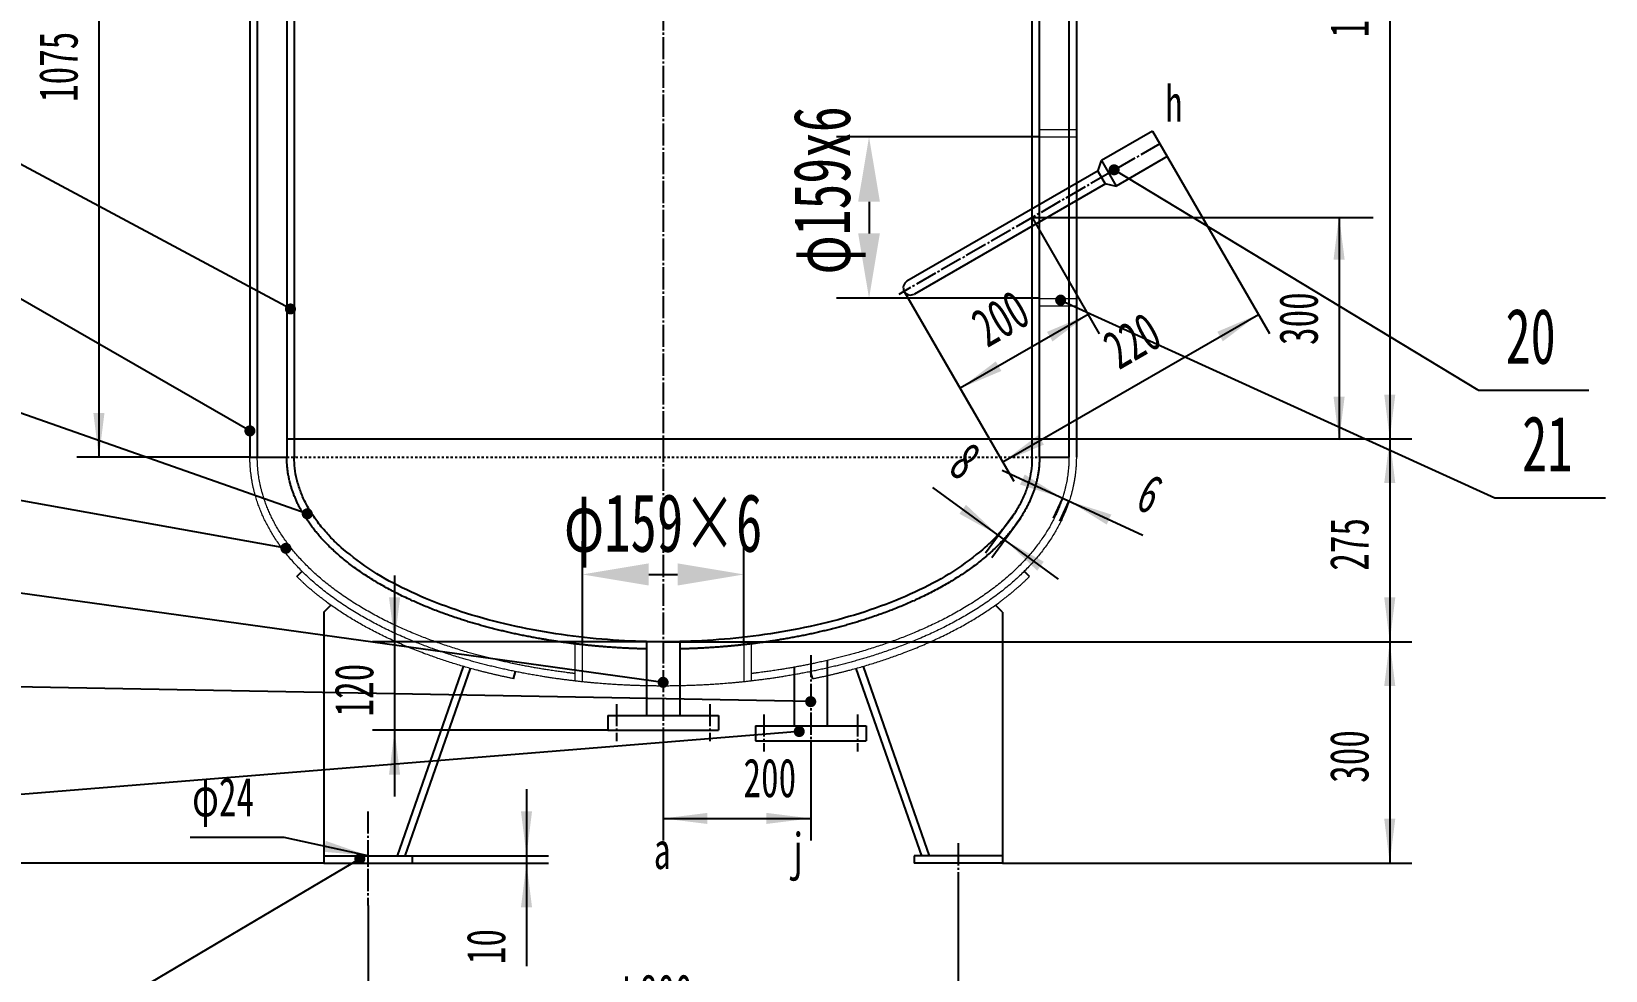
# Model space of a CAD drawing. Header units: millimetres. Extents: x -3150 to 3150, y -4455 to 4455.
# Drawn here: x -2068 to 65, y 817 to 2090 of the extents above; entities that cross this region are included whole.
import ezdxf

# ---------------------------------------------------------------- set-up
doc = ezdxf.new("R2010")
doc.units = ezdxf.units.MM
doc.linetypes.add('EB_DASH', pattern=[6, 3, -3])
doc.linetypes.add('EB_DASHDOT', pattern=[39, 30, -3, 3, -3])
doc.layers.get('Defpoints').update_dxf_attribs({"color": 3, "lineweight": 0})
for name, color, linetype, lineweight in [('CAXAEB0', 7, 'Continuous', 70), ('CAXA中心线层', 1, 'EB_DASHDOT', 25), ('CAXA尺寸线层', 3, 'Continuous', 25), ('CAXA细实线层', 7, 'Continuous', 25)]:
    doc.layers.add(name, color=color, linetype=linetype, lineweight=lineweight)
doc.styles.add('标准', font='SimSun.ttf', dxfattribs={"width": 0.667})
doc.dimstyles.new('标准', dxfattribs={"dimscale": 225, "dimtxt": 3.5, "dimasz": 4, "dimexe": 2, "dimexo": 0, "dimtad": 1, "dimdsep": 46, "dimtxsty": '标准', "dimcen": 0, "dimdle": 6, "dimazin": 2, "dimtfac": 1, "dimtdec": 3, "dimtmove": 0, "dimatfit": 3, "dimfxl": 0, "dimtolj": 1, "dimtzin": 0, "dimarcsym": 0})

# ---------------------------------------------------------------- blocks, each defined once
blk = doc.blocks.new('*CAXBLOCK67')
at = {"layer": 'CAXA尺寸线层', "linetype": 'Continuous', "lineweight": 25}
for points in [[(-2455.8, 3166.8), (-2448.3, 3106.8), (-2463.3, 3106.8)], [(-2455.8, 962.4), (-2448.3, 1022.4), (-2463.3, 1022.4)]]:
    blk.add_hatch(color=0, dxfattribs=at).paths.add_polyline_path(points, flags=0)
at = {"layer": 'CAXA尺寸线层', "color": 0, "linetype": 'Continuous', "lineweight": 25}
for p, q in [((-1592.2, 3166.8), (-2485.8, 3166.8)), ((-2455.8, 3166.8), (-2455.8, 962.4)), ((-1672.2, 962.4), (-2485.8, 962.4))]:
    blk.add_line(p, q, dxfattribs=at)
at = {"layer": 'CAXA尺寸线层', "color": 0, "linetype": 'Continuous', "lineweight": 25, "insert": (-2537.1, 2008.8), "char_height": 52.5, "attachment_point": 1, "rotation": 90, "style": '标准'}
blk.add_mtext('\\fSimSun|b0|i0|p34;2205', dxfattribs=at)
blk = doc.blocks.new('*CAXBLOCK78')
at = {"layer": 'CAXA尺寸线层', "linetype": 'Continuous', "lineweight": 25}
for points in [[(-227.5, 1262.4), (-220, 1202.4), (-235, 1202.4)], [(-227.5, 962.4), (-220, 1022.4), (-235, 1022.4)]]:
    blk.add_hatch(color=0, dxfattribs=at).paths.add_polyline_path(points, flags=0)
at = {"layer": 'CAXA尺寸线层', "color": 0, "linetype": 'Continuous', "lineweight": 25}
for p, q in [((-1212.2, 1262.4), (-197.5, 1262.4)), ((-227.5, 1262.4), (-227.5, 962.4)), ((-752.2, 962.4), (-197.5, 962.4))]:
    blk.add_line(p, q, dxfattribs=at)
at = {"layer": 'CAXA尺寸线层', "color": 0, "linetype": 'Continuous', "lineweight": 25, "insert": (-308.8, 1071.1), "char_height": 52.5, "attachment_point": 1, "rotation": 90, "style": '标准'}
blk.add_mtext('\\fSimSun|b0|i0|p34;300', dxfattribs=at)
blk = doc.blocks.new('*CAXBLOCK89')
at = {"layer": 'CAXA尺寸线层', "linetype": 'Continuous', "lineweight": 25}
for points in [[(-227.5, 2737.4), (-220, 2677.4), (-235, 2677.4)], [(-227.5, 1537.4), (-220, 1597.4), (-235, 1597.4)]]:
    blk.add_hatch(color=0, dxfattribs=at).paths.add_polyline_path(points, flags=0)
at = {"layer": 'CAXA尺寸线层', "color": 0, "linetype": 'Continuous', "lineweight": 25}
for p, q in [((-702.2, 2737.4), (-197.5, 2737.4)), ((-227.5, 2737.4), (-227.5, 1537.4)), ((-652.2, 1537.4), (-197.5, 1537.4))]:
    blk.add_line(p, q, dxfattribs=at)
at = {"layer": 'CAXA尺寸线层', "color": 0, "linetype": 'Continuous', "lineweight": 25, "insert": (-308.8, 2081.5), "char_height": 52.5, "attachment_point": 1, "rotation": 90, "style": '标准'}
blk.add_mtext('\\fSimSun|b0|i0|p34;1200', dxfattribs=at)
blk = doc.blocks.new('*CAXBLOCK1011')
at = {"layer": 'CAXA尺寸线层', "linetype": 'Continuous', "lineweight": 25}
for points in [[(-1612.2, 730.3), (-1552.2, 737.8), (-1552.2, 722.8)], [(-812.2, 730.3), (-872.2, 737.8), (-872.2, 722.8)]]:
    blk.add_hatch(color=0, dxfattribs=at).paths.add_polyline_path(points, flags=0)
at = {"layer": 'CAXA尺寸线层', "color": 0, "linetype": 'Continuous', "lineweight": 25}
for p, q in [((-812.2, 946.9), (-812.2, 700.3)), ((-1612.2, 904.7), (-1612.2, 700.3)), ((-1612.2, 730.3), (-812.2, 730.3))]:
    blk.add_line(p, q, dxfattribs=at)
at = {"layer": 'CAXA尺寸线层', "color": 0, "linetype": 'Continuous', "lineweight": 25, "insert": (-1280.1, 811.6), "char_height": 52.5, "attachment_point": 1, "style": '标准'}
blk.add_mtext('\\fSimSun|b0|i0|p34;φ800', dxfattribs=at)
blk = doc.blocks.new('*CAXBLOCK1112')
at = {"layer": 'CAXA尺寸线层', "linetype": 'Continuous', "lineweight": 25}
for points in [[(-1397.4, 972.4), (-1389.9, 1032.4), (-1404.9, 1032.4)], [(-1397.4, 962.4), (-1389.9, 902.4), (-1404.9, 902.4)]]:
    blk.add_hatch(color=0, dxfattribs=at).paths.add_polyline_path(points, flags=0)
at = {"layer": 'CAXA尺寸线层', "color": 0, "linetype": 'Continuous', "lineweight": 25}
for p, q in [((-1397.4, 1062.4), (-1397.4, 822.8)), ((-1552.2, 972.4), (-1367.4, 972.4)), ((-1552.2, 962.4), (-1367.4, 962.4))]:
    blk.add_line(p, q, dxfattribs=at)
at = {"layer": 'CAXA尺寸线层', "color": 0, "linetype": 'Continuous', "lineweight": 25, "insert": (-1478.7, 825.4), "char_height": 52.5, "attachment_point": 1, "rotation": 90, "style": '标准'}
blk.add_mtext('\\fSimSun|b0|i0|p34;10', dxfattribs=at)
blk = doc.blocks.new('CAXBLOCK12')
at = {"layer": 'CAXA尺寸线层', "linetype": 'Continuous', "lineweight": 25}
blk.add_hatch(color=0, dxfattribs=at).paths.add_polyline_path([(-1612.2, 972.4), (-1672.5, 977.7), (-1669.3, 992.4)], flags=0)
at = {"layer": 'CAXA尺寸线层', "color": 0, "linetype": 'Continuous', "lineweight": 25}
for p, q in [((-1725.8, 996.9), (-1853.2, 996.9)), ((-1612.2, 972.4), (-1725.8, 996.9))]:
    blk.add_line(p, q, dxfattribs=at)
at = {"layer": 'CAXA尺寸线层', "color": 0, "linetype": 'Continuous', "lineweight": 25, "insert": (-1850.5, 1078.2), "char_height": 52.5, "attachment_point": 1, "style": '标准'}
blk.add_mtext('\\fSimSun|b0|i0|p34;φ24', dxfattribs=at)
blk = doc.blocks.new('*CAXBLOCK1516')
at = {"layer": 'CAXA尺寸线层', "linetype": 'Continuous', "lineweight": 25}
for points in [[(-1576.2, 1262.4), (-1568.7, 1322.4), (-1583.7, 1322.4)], [(-1576.2, 1142.4), (-1568.7, 1082.4), (-1583.7, 1082.4)]]:
    blk.add_hatch(color=0, dxfattribs=at).paths.add_polyline_path(points, flags=0)
at = {"layer": 'CAXA尺寸线层', "color": 0, "linetype": 'Continuous', "lineweight": 25}
for p, q in [((-1576.2, 1352.4), (-1576.2, 1052.4)), ((-1194.7, 1262.4), (-1606.2, 1262.4)), ((-1287.2, 1142.4), (-1606.2, 1142.4))]:
    blk.add_line(p, q, dxfattribs=at)
at = {"layer": 'CAXA尺寸线层', "color": 0, "linetype": 'Continuous', "lineweight": 25, "insert": (-1657.5, 1161.1), "char_height": 52.5, "attachment_point": 1, "rotation": 90, "style": '标准'}
blk.add_mtext('\\fSimSun|b0|i0|p34;120', dxfattribs=at)
blk = doc.blocks.new('*CAXBLOCK1718')
at = {"layer": 'CAXA尺寸线层', "linetype": 'Continuous', "lineweight": 25}
for points in [[(-1212.2, 1022.9), (-1152.2, 1030.4), (-1152.2, 1015.4)], [(-1012.2, 1022.9), (-1072.2, 1030.4), (-1072.2, 1015.4)]]:
    blk.add_hatch(color=0, dxfattribs=at).paths.add_polyline_path(points, flags=0)
at = {"layer": 'CAXA尺寸线层', "color": 0, "linetype": 'Continuous', "lineweight": 25}
for p, q in [((-1212.2, 1142.4), (-1212.2, 992.9)), ((-1012.2, 1128.3), (-1012.2, 992.9)), ((-1212.2, 1022.9), (-1012.2, 1022.9))]:
    blk.add_line(p, q, dxfattribs=at)
at = {"layer": 'CAXA尺寸线层', "color": 0, "linetype": 'Continuous', "lineweight": 25, "insert": (-1103.4, 1104.2), "char_height": 52.5, "attachment_point": 1, "style": '标准'}
blk.add_mtext('\\fSimSun|b0|i0|p34;200', dxfattribs=at)
blk = doc.blocks.new('*CAXBLOCK2122')
at = {"layer": 'CAXA尺寸线层', "linetype": 'Continuous', "lineweight": 25}
for points in [[(-670.9, 1457.1), (-722.2, 1489.1), (-728.5, 1475.4)], [(-662.4, 1453.2), (-604.8, 1434.8), (-611.1, 1421.2)]]:
    blk.add_hatch(color=0, dxfattribs=at).paths.add_polyline_path(points, flags=0)
at = {"layer": 'CAXA尺寸线层', "color": 0, "linetype": 'Continuous', "lineweight": 25}
for p, q in [((-752.6, 1494.8), (-562.2, 1406.9)), ((-670.9, 1457.2), (-683.5, 1429.9)), ((-662.4, 1453.3), (-675, 1425.9))]:
    blk.add_line(p, q, dxfattribs=at)
at = {"layer": 'CAXA尺寸线层', "color": 0, "linetype": 'Continuous', "lineweight": 25, "insert": (-552.3, 1491.9), "char_height": 52.5, "attachment_point": 1, "rotation": 335.2131, "style": '标准'}
blk.add_mtext('\\fSimSun|b0|i0|p34;6', dxfattribs=at)
blk = doc.blocks.new('CAXBLOCK59', base_point=(-2333.9, 636.7))
at = {"layer": 'CAXAEB0', "linetype": 'Continuous', "lineweight": 25}
blk.add_hatch(color=0, dxfattribs=at).paths.add_polyline_path([(-1615.9, 968.1), (-1615.9, 966.9), (-1616.2, 965.8), (-1616.7, 964.7), (-1617.3, 963.7), (-1618.1, 962.8), (-1618.9, 962), (-1619.9, 961.4), (-1621, 960.9), (-1622.2, 960.7), (-1623.4, 960.6), (-1624.5, 960.7), (-1625.7, 960.9), (-1626.8, 961.4), (-1627.8, 962), (-1628.7, 962.8), (-1629.4, 963.7), (-1630, 964.7), (-1630.5, 965.8), (-1630.8, 966.9), (-1630.9, 968.1), (-1630.8, 969.2), (-1630.5, 970.4), (-1630, 971.5), (-1629.4, 972.5), (-1628.7, 973.4), (-1627.8, 974.1), (-1626.8, 974.8), (-1625.7, 975.2), (-1624.5, 975.5), (-1623.4, 975.6), (-1622.2, 975.5), (-1621, 975.2), (-1619.9, 974.8), (-1618.9, 974.1), (-1618.1, 973.4), (-1617.3, 972.5), (-1616.7, 971.5), (-1616.2, 970.4), (-1615.9, 969.2)], flags=0)
at = {"layer": 'CAXAEB0', "color": 0, "linetype": 'Continuous', "lineweight": 25}
for p, q in [((-1623.4, 968.1), (-2183.9, 636.7)), ((-2183.9, 636.7), (-2333.9, 636.7))]:
    blk.add_line(p, q, dxfattribs=at)
at = {"layer": 'CAXAEB0', "color": 0, "linetype": 'Continuous', "lineweight": 25, "insert": (-2276, 747.5), "char_height": 75, "attachment_point": 1, "style": '标准'}
blk.add_mtext('\\fSimSun|b0|i0|p34;1', dxfattribs=at)
blk = doc.blocks.new('CAXBLOCK58', base_point=(-1623.4, 968.1))
at = {"layer": 'CAXAEB0', "color": 0, "linetype": 'ByBlock', "lineweight": -2}
blk.add_blockref('CAXBLOCK59', (-2333.9, 636.7), dxfattribs=at)
blk = doc.blocks.new('CAXBLOCK61', base_point=(-2333.9, 1047.2))
at = {"layer": 'CAXAEB0', "linetype": 'Continuous', "lineweight": 25}
blk.add_hatch(color=0, dxfattribs=at).paths.add_polyline_path([(-1020.3, 1140.7), (-1020.4, 1139.5), (-1020.7, 1138.4), (-1021.1, 1137.3), (-1021.7, 1136.3), (-1022.5, 1135.4), (-1023.4, 1134.6), (-1024.4, 1134), (-1025.5, 1133.6), (-1026.6, 1133.3), (-1027.8, 1133.2), (-1029, 1133.3), (-1030.1, 1133.6), (-1031.2, 1134), (-1032.2, 1134.6), (-1033.1, 1135.4), (-1033.9, 1136.3), (-1034.5, 1137.3), (-1034.9, 1138.4), (-1035.2, 1139.5), (-1035.3, 1140.7), (-1035.2, 1141.9), (-1034.9, 1143), (-1034.5, 1144.1), (-1033.9, 1145.1), (-1033.1, 1146), (-1032.2, 1146.8), (-1031.2, 1147.4), (-1030.1, 1147.8), (-1029, 1148.1), (-1027.8, 1148.2), (-1026.6, 1148.1), (-1025.5, 1147.8), (-1024.4, 1147.4), (-1023.4, 1146.8), (-1022.5, 1146), (-1021.7, 1145.1), (-1021.1, 1144.1), (-1020.7, 1143), (-1020.4, 1141.9)], flags=0)
at = {"layer": 'CAXAEB0', "color": 0, "linetype": 'Continuous', "lineweight": 25}
for p, q in [((-1027.8, 1140.7), (-2183.9, 1047.2)), ((-2183.9, 1047.2), (-2333.9, 1047.2))]:
    blk.add_line(p, q, dxfattribs=at)
at = {"layer": 'CAXAEB0', "color": 0, "linetype": 'Continuous', "lineweight": 25, "insert": (-2276, 1158), "char_height": 75, "attachment_point": 1, "style": '标准'}
blk.add_mtext('\\fSimSun|b0|i0|p34;2', dxfattribs=at)
blk = doc.blocks.new('CAXBLOCK60', base_point=(-1027.8, 1140.7))
at = {"layer": 'CAXAEB0', "color": 0, "linetype": 'ByBlock', "lineweight": -2}
blk.add_blockref('CAXBLOCK61', (-2333.9, 1047.2), dxfattribs=at)
blk = doc.blocks.new('CAXBLOCK63', base_point=(-2333.9, 1203))
at = {"layer": 'CAXAEB0', "linetype": 'Continuous', "lineweight": 25}
blk.add_hatch(color=0, dxfattribs=at).paths.add_polyline_path([(-1004.7, 1181.2), (-1004.8, 1180), (-1005.1, 1178.9), (-1005.6, 1177.8), (-1006.2, 1176.8), (-1006.9, 1175.9), (-1007.8, 1175.1), (-1008.8, 1174.5), (-1009.9, 1174), (-1011.1, 1173.8), (-1012.2, 1173.7), (-1013.4, 1173.8), (-1014.6, 1174), (-1015.6, 1174.5), (-1016.7, 1175.1), (-1017.5, 1175.9), (-1018.3, 1176.8), (-1018.9, 1177.8), (-1019.4, 1178.9), (-1019.6, 1180), (-1019.7, 1181.2), (-1019.6, 1182.4), (-1019.4, 1183.5), (-1018.9, 1184.6), (-1018.3, 1185.6), (-1017.5, 1186.5), (-1016.7, 1187.2), (-1015.6, 1187.9), (-1014.6, 1188.3), (-1013.4, 1188.6), (-1012.2, 1188.7), (-1011.1, 1188.6), (-1009.9, 1188.3), (-1008.8, 1187.9), (-1007.8, 1187.2), (-1006.9, 1186.5), (-1006.2, 1185.6), (-1005.6, 1184.6), (-1005.1, 1183.5), (-1004.8, 1182.4)], flags=0)
at = {"layer": 'CAXAEB0', "color": 0, "linetype": 'Continuous', "lineweight": 25}
for p, q in [((-2183.9, 1203), (-2333.9, 1203)), ((-1012.2, 1181.2), (-2183.9, 1203))]:
    blk.add_line(p, q, dxfattribs=at)
at = {"layer": 'CAXAEB0', "color": 0, "linetype": 'Continuous', "lineweight": 25, "insert": (-2276, 1313.8), "char_height": 75, "attachment_point": 1, "style": '标准'}
blk.add_mtext('\\fSimSun|b0|i0|p34;3', dxfattribs=at)
blk = doc.blocks.new('CAXBLOCK62', base_point=(-1012.2, 1181.2))
at = {"layer": 'CAXAEB0', "color": 0, "linetype": 'ByBlock', "lineweight": -2}
blk.add_blockref('CAXBLOCK63', (-2333.9, 1203), dxfattribs=at)
blk = doc.blocks.new('CAXBLOCK65', base_point=(-2319.2, 1339.9))
at = {"layer": 'CAXAEB0', "linetype": 'Continuous', "lineweight": 25}
blk.add_hatch(color=0, dxfattribs=at).paths.add_polyline_path([(-1204.7, 1207.3), (-1204.8, 1206.1), (-1205.1, 1205), (-1205.6, 1203.9), (-1206.2, 1202.9), (-1206.9, 1202), (-1207.8, 1201.3), (-1208.8, 1200.6), (-1209.9, 1200.2), (-1211.1, 1199.9), (-1212.2, 1199.8), (-1213.4, 1199.9), (-1214.6, 1200.2), (-1215.6, 1200.6), (-1216.7, 1201.3), (-1217.5, 1202), (-1218.3, 1202.9), (-1218.9, 1203.9), (-1219.4, 1205), (-1219.6, 1206.1), (-1219.7, 1207.3), (-1219.6, 1208.5), (-1219.4, 1209.6), (-1218.9, 1210.7), (-1218.3, 1211.7), (-1217.5, 1212.6), (-1216.7, 1213.4), (-1215.6, 1214), (-1214.6, 1214.5), (-1213.4, 1214.7), (-1212.2, 1214.8), (-1211.1, 1214.7), (-1209.9, 1214.5), (-1208.8, 1214), (-1207.8, 1213.4), (-1206.9, 1212.6), (-1206.2, 1211.7), (-1205.6, 1210.7), (-1205.1, 1209.6), (-1204.8, 1208.5)], flags=0)
at = {"layer": 'CAXAEB0', "color": 0, "linetype": 'Continuous', "lineweight": 25}
for p, q in [((-2169.2, 1339.9), (-2319.2, 1339.9)), ((-1212.2, 1207.3), (-2169.2, 1339.9))]:
    blk.add_line(p, q, dxfattribs=at)
at = {"layer": 'CAXAEB0', "color": 0, "linetype": 'Continuous', "lineweight": 25, "insert": (-2261.4, 1450.7), "char_height": 75, "attachment_point": 1, "style": '标准'}
blk.add_mtext('\\fSimSun|b0|i0|p34;4', dxfattribs=at)
blk = doc.blocks.new('CAXBLOCK64', base_point=(-1212.2, 1207.3))
at = {"layer": 'CAXAEB0', "color": 0, "linetype": 'ByBlock', "lineweight": -2}
blk.add_blockref('CAXBLOCK65', (-2319.2, 1339.9), dxfattribs=at)
blk = doc.blocks.new('CAXBLOCK67', base_point=(-2333.9, 1471.7))
at = {"layer": 'CAXAEB0', "linetype": 'Continuous', "lineweight": 25}
blk.add_hatch(color=0, dxfattribs=at).paths.add_polyline_path([(-1715.9, 1389.1), (-1716, 1387.9), (-1716.3, 1386.8), (-1716.8, 1385.7), (-1717.4, 1384.7), (-1718.1, 1383.8), (-1719, 1383), (-1720, 1382.4), (-1721.1, 1381.9), (-1722.3, 1381.7), (-1723.4, 1381.6), (-1724.6, 1381.7), (-1725.8, 1381.9), (-1726.8, 1382.4), (-1727.8, 1383), (-1728.7, 1383.8), (-1729.5, 1384.7), (-1730.1, 1385.7), (-1730.6, 1386.8), (-1730.8, 1387.9), (-1730.9, 1389.1), (-1730.8, 1390.2), (-1730.6, 1391.4), (-1730.1, 1392.5), (-1729.5, 1393.5), (-1728.7, 1394.4), (-1727.8, 1395.1), (-1726.8, 1395.8), (-1725.8, 1396.2), (-1724.6, 1396.5), (-1723.4, 1396.6), (-1722.3, 1396.5), (-1721.1, 1396.2), (-1720, 1395.8), (-1719, 1395.1), (-1718.1, 1394.4), (-1717.4, 1393.5), (-1716.8, 1392.5), (-1716.3, 1391.4), (-1716, 1390.2)], flags=0)
at = {"layer": 'CAXAEB0', "color": 0, "linetype": 'Continuous', "lineweight": 25}
for p, q in [((-2183.9, 1471.7), (-2333.9, 1471.7)), ((-1723.4, 1389.1), (-2183.9, 1471.7))]:
    blk.add_line(p, q, dxfattribs=at)
at = {"layer": 'CAXAEB0', "color": 0, "linetype": 'Continuous', "lineweight": 25, "insert": (-2276, 1582.5), "char_height": 75, "attachment_point": 1, "style": '标准'}
blk.add_mtext('\\fSimSun|b0|i0|p34;5', dxfattribs=at)
blk = doc.blocks.new('CAXBLOCK66', base_point=(-1723.4, 1389.1))
at = {"layer": 'CAXAEB0', "color": 0, "linetype": 'ByBlock', "lineweight": -2}
blk.add_blockref('CAXBLOCK67', (-2333.9, 1471.7), dxfattribs=at)
blk = doc.blocks.new('CAXBLOCK69', base_point=(-2333.9, 1607.6))
at = {"layer": 'CAXAEB0', "linetype": 'Continuous', "lineweight": 25}
blk.add_hatch(color=0, dxfattribs=at).paths.add_polyline_path([(-1687.1, 1435.7), (-1687.2, 1434.6), (-1687.4, 1433.4), (-1687.9, 1432.3), (-1688.5, 1431.3), (-1689.3, 1430.4), (-1690.2, 1429.7), (-1691.2, 1429.1), (-1692.2, 1428.6), (-1693.4, 1428.3), (-1694.6, 1428.2), (-1695.7, 1428.3), (-1696.9, 1428.6), (-1698, 1429.1), (-1699, 1429.7), (-1699.9, 1430.4), (-1700.6, 1431.3), (-1701.2, 1432.3), (-1701.7, 1433.4), (-1702, 1434.6), (-1702.1, 1435.7), (-1702, 1436.9), (-1701.7, 1438.1), (-1701.2, 1439.1), (-1700.6, 1440.2), (-1699.9, 1441), (-1699, 1441.8), (-1698, 1442.4), (-1696.9, 1442.9), (-1695.7, 1443.2), (-1694.6, 1443.2), (-1693.4, 1443.2), (-1692.2, 1442.9), (-1691.2, 1442.4), (-1690.2, 1441.8), (-1689.3, 1441), (-1688.5, 1440.2), (-1687.9, 1439.1), (-1687.4, 1438.1), (-1687.2, 1436.9)], flags=0)
at = {"layer": 'CAXAEB0', "color": 0, "linetype": 'Continuous', "lineweight": 25}
for p, q in [((-2183.9, 1607.6), (-2333.9, 1607.6)), ((-1694.6, 1435.7), (-2183.9, 1607.6))]:
    blk.add_line(p, q, dxfattribs=at)
at = {"layer": 'CAXAEB0', "color": 0, "linetype": 'Continuous', "lineweight": 25, "insert": (-2276, 1718.4), "char_height": 75, "attachment_point": 1, "style": '标准'}
blk.add_mtext('\\fSimSun|b0|i0|p34;6', dxfattribs=at)
blk = doc.blocks.new('CAXBLOCK68', base_point=(-1694.6, 1435.7))
at = {"layer": 'CAXAEB0', "color": 0, "linetype": 'ByBlock', "lineweight": -2}
blk.add_blockref('CAXBLOCK69', (-2333.9, 1607.6), dxfattribs=at)
blk = doc.blocks.new('CAXBLOCK71', base_point=(-2333.9, 1785))
at = {"layer": 'CAXAEB0', "linetype": 'Continuous', "lineweight": 25}
blk.add_hatch(color=0, dxfattribs=at).paths.add_polyline_path([(-1764.7, 1548.3), (-1764.8, 1547.1), (-1765.1, 1545.9), (-1765.6, 1544.9), (-1766.2, 1543.9), (-1766.9, 1543), (-1767.8, 1542.2), (-1768.8, 1541.6), (-1769.9, 1541.1), (-1771.1, 1540.9), (-1772.2, 1540.8), (-1773.4, 1540.9), (-1774.6, 1541.1), (-1775.6, 1541.6), (-1776.7, 1542.2), (-1777.5, 1543), (-1778.3, 1543.9), (-1778.9, 1544.9), (-1779.4, 1545.9), (-1779.6, 1547.1), (-1779.7, 1548.3), (-1779.6, 1549.4), (-1779.4, 1550.6), (-1778.9, 1551.7), (-1778.3, 1552.7), (-1777.5, 1553.6), (-1776.7, 1554.3), (-1775.6, 1554.9), (-1774.6, 1555.4), (-1773.4, 1555.7), (-1772.2, 1555.8), (-1771.1, 1555.7), (-1769.9, 1555.4), (-1768.8, 1554.9), (-1767.8, 1554.3), (-1766.9, 1553.6), (-1766.2, 1552.7), (-1765.6, 1551.7), (-1765.1, 1550.6), (-1764.8, 1549.4)], flags=0)
at = {"layer": 'CAXAEB0', "color": 0, "linetype": 'Continuous', "lineweight": 25}
for p, q in [((-2183.9, 1785), (-2333.9, 1785)), ((-1772.2, 1548.3), (-2183.9, 1785))]:
    blk.add_line(p, q, dxfattribs=at)
at = {"layer": 'CAXAEB0', "color": 0, "linetype": 'Continuous', "lineweight": 25, "insert": (-2276, 1895.9), "char_height": 75, "attachment_point": 1, "style": '标准'}
blk.add_mtext('\\fSimSun|b0|i0|p34;7', dxfattribs=at)
blk = doc.blocks.new('CAXBLOCK70', base_point=(-1772.2, 1548.3))
at = {"layer": 'CAXAEB0', "color": 0, "linetype": 'ByBlock', "lineweight": -2}
blk.add_blockref('CAXBLOCK71', (-2333.9, 1785), dxfattribs=at)
blk = doc.blocks.new('CAXBLOCK73', base_point=(-2333.9, 1963.8))
at = {"layer": 'CAXAEB0', "linetype": 'Continuous', "lineweight": 25}
blk.add_hatch(color=0, dxfattribs=at).paths.add_polyline_path([(-1709.7, 1713.5), (-1709.8, 1712.3), (-1710.1, 1711.1), (-1710.5, 1710.1), (-1711.1, 1709.1), (-1711.9, 1708.2), (-1712.8, 1707.4), (-1713.8, 1706.8), (-1714.9, 1706.3), (-1716, 1706.1), (-1717.2, 1706), (-1718.4, 1706.1), (-1719.5, 1706.3), (-1720.6, 1706.8), (-1721.6, 1707.4), (-1722.5, 1708.2), (-1723.3, 1709.1), (-1723.9, 1710.1), (-1724.4, 1711.1), (-1724.6, 1712.3), (-1724.7, 1713.5), (-1724.6, 1714.6), (-1724.4, 1715.8), (-1723.9, 1716.9), (-1723.3, 1717.9), (-1722.5, 1718.8), (-1721.6, 1719.5), (-1720.6, 1720.1), (-1719.5, 1720.6), (-1718.4, 1720.9), (-1717.2, 1721), (-1716, 1720.9), (-1714.9, 1720.6), (-1713.8, 1720.1), (-1712.8, 1719.5), (-1711.9, 1718.8), (-1711.1, 1717.9), (-1710.5, 1716.9), (-1710.1, 1715.8), (-1709.8, 1714.6)], flags=0)
at = {"layer": 'CAXAEB0', "color": 0, "linetype": 'Continuous', "lineweight": 25}
for p, q in [((-2183.9, 1963.8), (-2333.9, 1963.8)), ((-1717.2, 1713.5), (-2183.9, 1963.8))]:
    blk.add_line(p, q, dxfattribs=at)
at = {"layer": 'CAXAEB0', "color": 0, "linetype": 'Continuous', "lineweight": 25, "insert": (-2276, 2074.6), "char_height": 75, "attachment_point": 1, "style": '标准'}
blk.add_mtext('\\fSimSun|b0|i0|p34;8', dxfattribs=at)
blk = doc.blocks.new('CAXBLOCK72', base_point=(-1717.2, 1713.5))
at = {"layer": 'CAXAEB0', "color": 0, "linetype": 'ByBlock', "lineweight": -2}
blk.add_blockref('CAXBLOCK73', (-2333.9, 1963.8), dxfattribs=at)
blk = doc.blocks.new('*CAXBLOCK8081')
at = {"layer": 'CAXA尺寸线层', "linetype": 'Continuous', "lineweight": 25}
for points in [[(-1976.9, 2587.4), (-1969.4, 2527.4), (-1984.4, 2527.4)], [(-1976.9, 1512.4), (-1969.4, 1572.4), (-1984.4, 1572.4)]]:
    blk.add_hatch(color=0, dxfattribs=at).paths.add_polyline_path(points, flags=0)
at = {"layer": 'CAXA尺寸线层', "color": 0, "linetype": 'Continuous', "lineweight": 25}
for p, q in [((-1722.2, 2587.4), (-2006.9, 2587.4)), ((-1976.9, 2587.4), (-1976.9, 1512.4)), ((-1772.2, 1512.4), (-2006.9, 1512.4))]:
    blk.add_line(p, q, dxfattribs=at)
at = {"layer": 'CAXA尺寸线层', "color": 0, "linetype": 'Continuous', "lineweight": 25, "insert": (-2058.2, 1994), "char_height": 52.5, "attachment_point": 1, "rotation": 90, "style": '标准'}
blk.add_mtext('\\fSimSun|b0|i0|p34;1075', dxfattribs=at)
blk = doc.blocks.new('*CAXBLOCK9898')
at = {"layer": 'CAXA尺寸线层', "linetype": 'Continuous', "lineweight": 25}
for points in [[(-757.8, 1406.5), (-810.7, 1435.9), (-801.8, 1448)], [(-749.3, 1400.3), (-705.3, 1358.8), (-696.4, 1370.9)]]:
    blk.add_hatch(color=0, dxfattribs=at).paths.add_polyline_path(points, flags=0)
at = {"layer": 'CAXA尺寸线层', "color": 0, "linetype": 'Continuous', "lineweight": 25}
for p, q in [((-676.6, 1347.2), (-846.9, 1471.6)), ((-736.1, 1436.2), (-775.5, 1382.3)), ((-727.6, 1429.9), (-767, 1376.1))]:
    blk.add_line(p, q, dxfattribs=at)
at = {"layer": 'CAXA尺寸线层', "color": 0, "linetype": 'Continuous', "lineweight": 25, "insert": (-796.8, 1535.7), "char_height": 52.5, "attachment_point": 1, "rotation": 323.8271, "style": '标准'}
blk.add_mtext('\\fSimSun|b0|i0|p34;8', dxfattribs=at)
blk = doc.blocks.new('CAXBLOCK101', base_point=(64.9, 1785))
at = {"layer": 'CAXAEB0', "linetype": 'Continuous', "lineweight": 25}
blk.add_hatch(color=0, dxfattribs=at).paths.add_polyline_path([(-666, 2052.9), (-666.1, 2051.8), (-666.4, 2050.6), (-666.8, 2049.5), (-667.4, 2048.5), (-668.2, 2047.6), (-669.1, 2046.9), (-670.1, 2046.3), (-671.2, 2045.8), (-672.3, 2045.5), (-673.5, 2045.4), (-674.7, 2045.5), (-675.8, 2045.8), (-676.9, 2046.3), (-677.9, 2046.9), (-678.8, 2047.6), (-679.6, 2048.5), (-680.2, 2049.5), (-680.6, 2050.6), (-680.9, 2051.8), (-681, 2052.9), (-680.9, 2054.1), (-680.6, 2055.3), (-680.2, 2056.3), (-679.6, 2057.3), (-678.8, 2058.2), (-677.9, 2059), (-676.9, 2059.6), (-675.8, 2060.1), (-674.7, 2060.3), (-673.5, 2060.4), (-672.3, 2060.3), (-671.2, 2060.1), (-670.1, 2059.6), (-669.1, 2059), (-668.2, 2058.2), (-667.4, 2057.3), (-666.8, 2056.3), (-666.4, 2055.3), (-666.1, 2054.1)], flags=0)
at = {"layer": 'CAXAEB0', "color": 0, "linetype": 'Continuous', "lineweight": 25}
for p, q in [((-673.5, 2052.9), (-85.1, 1785)), ((-85.1, 1785), (64.9, 1785))]:
    blk.add_line(p, q, dxfattribs=at)
at = {"layer": 'CAXAEB0', "color": 0, "linetype": 'Continuous', "lineweight": 25, "insert": (-48.1, 1895.9), "char_height": 75, "attachment_point": 1, "style": '标准'}
blk.add_mtext('\\fSimSun|b0|i0|p34;21', dxfattribs=at)
blk = doc.blocks.new('CAXBLOCK100', base_point=(-673.5, 2052.9))
at = {"layer": 'CAXAEB0', "color": 0, "linetype": 'ByBlock', "lineweight": -2}
blk.add_blockref('CAXBLOCK101', (64.9, 1785), dxfattribs=at)
blk = doc.blocks.new('*CAXBLOCK157157')
at = {"layer": 'CAXA尺寸线层', "color": 0, "linetype": 'Continuous', "lineweight": -2}
for p, q in [((-702.2, 1946.9), (-977.2, 1946.9)), ((-933.2, 1858.9), (-933.2, 1815.9)), ((-702.2, 1727.9), (-977.2, 1727.9))]:
    blk.add_line(p, q, dxfattribs=at)
at = {"layer": 'CAXA尺寸线层', "color": 0, "linetype": 'Continuous'}
for points in [[(-947.9, 1858.9), (-918.5, 1858.9), (-933.2, 1946.9)], [(-947.9, 1815.9), (-918.5, 1815.9), (-933.2, 1727.9)]]:
    blk.add_solid(points, dxfattribs=at)
at = {"layer": 'Defpoints', "color": 0, "linetype": 'Continuous'}
for p in [(-702.2, 1946.9), (-933.2, 1727.9), (-702.2, 1727.9)]:
    blk.add_point(p, dxfattribs=at)
at = {"layer": 'CAXA尺寸线层', "color": 0, "linetype": 'Continuous', "lineweight": 18, "insert": (-986.9, 1874.2), "char_height": 77, "attachment_point": 5, "rotation": 90, "style": '标准'}
blk.add_mtext('\\A1;{\\fSimSun|b0|i0|c134|p2;φ159x6}', dxfattribs=at)
blk = doc.blocks.new('*CAXBLOCK158158')
at = {"layer": 'CAXA尺寸线层', "linetype": 'Continuous', "lineweight": 25}
for points in [[(-712.2, 2131.4), (-772.2, 2138.9), (-772.2, 2123.9)], [(-702.2, 2131.4), (-642.2, 2138.9), (-642.2, 2123.9)]]:
    blk.add_hatch(color=0, dxfattribs=at).paths.add_polyline_path(points, flags=0)
at = {"layer": 'CAXA尺寸线层', "color": 0, "linetype": 'Continuous', "lineweight": 25}
for p, q in [((-712.2, 1896.7), (-712.2, 2161.4)), ((-702.2, 1896.7), (-702.2, 2161.4)), ((-802.2, 2131.4), (-588.1, 2131.4))]:
    blk.add_line(p, q, dxfattribs=at)
at = {"layer": 'CAXA尺寸线层', "color": 0, "linetype": 'Continuous', "lineweight": 25, "insert": (-614.8, 2212.7), "char_height": 52.5, "attachment_point": 1, "style": '标准'}
blk.add_mtext('\\fSimSun|b0|i0|p34;8', dxfattribs=at)
blk = doc.blocks.new('*D162')
at = {"layer": 'CAXA尺寸线层', "color": 0, "linetype": 'Continuous', "lineweight": -2}
for p, q in [((-1321.7, 1258.4), (-1321.7, 1398.6)), ((-1102.7, 1258.4), (-1102.7, 1398.6)), ((-1231.7, 1353.6), (-1192.7, 1353.6))]:
    blk.add_line(p, q, dxfattribs=at)
at = {"layer": 'CAXA尺寸线层', "color": 0, "linetype": 'Continuous'}
for points in [[(-1231.7, 1368.6), (-1231.7, 1338.6), (-1321.7, 1353.6)], [(-1192.7, 1368.6), (-1192.7, 1338.6), (-1102.7, 1353.6)]]:
    blk.add_solid(points, dxfattribs=at)
at = {"layer": 'Defpoints', "color": 0, "linetype": 'Continuous'}
for p in [(-1102.7, 1353.6), (-1321.7, 1258.4), (-1102.7, 1258.4)]:
    blk.add_point(p, dxfattribs=at)
at = {"layer": 'CAXA尺寸线层', "color": 0, "linetype": 'Continuous', "lineweight": 25, "insert": (-1212.2, 1413), "char_height": 78.75, "attachment_point": 5, "style": '标准'}
blk.add_mtext('\\A1;{\\fFangSong_GB2312|b0|i0|c134|p49;φ159×6}', dxfattribs=at)

msp = doc.modelspace()

# ---------------------------------------------------------------- hatches: boundary and pattern name
at = {"layer": 'CAXAEB0', "linetype": 'Continuous', "lineweight": 25}
msp.add_hatch(color=256, dxfattribs=at).paths.add_polyline_path([(-593.561, 1902.076), (-593.653, 1900.902), (-593.928, 1899.758), (-594.378, 1898.671), (-594.993, 1897.667), (-595.758, 1896.772), (-596.652, 1896.008), (-597.656, 1895.393), (-598.743, 1894.943), (-599.888, 1894.668), (-601.061, 1894.576), (-602.234, 1894.668), (-603.378, 1894.943), (-604.466, 1895.393), (-605.469, 1896.008), (-606.364, 1896.772), (-607.128, 1897.667), (-607.743, 1898.671), (-608.194, 1899.758), (-608.468, 1900.902), (-608.561, 1902.076), (-608.468, 1903.249), (-608.194, 1904.393), (-607.743, 1905.481), (-607.128, 1906.484), (-606.364, 1907.379), (-605.469, 1908.143), (-604.466, 1908.758), (-603.378, 1909.209), (-602.234, 1909.483), (-601.061, 1909.576), (-599.888, 1909.483), (-598.743, 1909.209), (-597.656, 1908.758), (-596.652, 1908.143), (-595.758, 1907.379), (-594.993, 1906.484), (-594.378, 1905.481), (-593.928, 1904.393), (-593.653, 1903.249)], flags=0)
at = {"layer": 'CAXA尺寸线层', "linetype": 'Continuous', "lineweight": 25}
for color, points in [(1, [(-296.192, 1840.267), (-288.692, 1780.267), (-303.692, 1780.267)]), (256, [(-636.355, 1705.925), (-684.566, 1669.43), (-692.066, 1682.42)]), (1, [(-405.515, 1706.099), (-461.226, 1682.594), (-453.726, 1669.603)]), (256, [(-809.56, 1605.925), (-753.848, 1629.43), (-761.348, 1642.42)]), (1, [(-296.192, 1534.464), (-288.692, 1594.464), (-303.692, 1594.464)]), (1, [(-751.925, 1506.099), (-703.713, 1542.594), (-696.213, 1529.603)]), (256, [(-227.494, 1537.365), (-219.994, 1477.365), (-234.994, 1477.365)]), (256, [(-227.494, 1262.365), (-219.994, 1322.365), (-234.994, 1322.365)])]:
    msp.add_hatch(color=color, dxfattribs=at).paths.add_polyline_path(points, flags=0)

# ---------------------------------------------------------------- linework, layer by layer
at = {"layer": 'CAXAEB0', "linetype": 'Continuous', "lineweight": 18}
for p, q in [((-702.242, 1956.865), (-652.242, 1956.865)), ((-702.242, 1946.865), (-652.242, 1946.865)), ((-702.242, 1727.865), (-652.242, 1727.865)), ((-702.242, 1717.865), (-652.242, 1717.865)), ((-1331.742, 1259.536), (-1331.742, 1209.186)), ((-1092.742, 1259.536), (-1092.742, 1209.186)), ((-1321.742, 1258.372), (-1321.742, 1208.08)), ((-1102.742, 1258.372), (-1102.742, 1208.08))]:
    msp.add_line(p, q, dxfattribs=at)
for points, weights, knots in [([(-652.242, 1512.365), (-652.242, 1489.99), (-660.712, 1444.068), (-697.502, 1380.897), (-754.845, 1326.02), (-829.569, 1280.239), (-903.323, 1250.396), (-967.091, 1231.813), (-1016.099, 1220.676), (-1065.75, 1212.244), (-1107.296, 1207.374), (-1140.193, 1204.728), (-1164.57, 1203.348), (-1188.451, 1202.542), (-1212.242, 1202.28), (-1236.033, 1202.542), (-1259.914, 1203.348), (-1284.29, 1204.728), (-1317.187, 1207.374), (-1358.734, 1212.244), (-1408.385, 1220.676), (-1457.393, 1231.813), (-1521.161, 1250.396), (-1594.915, 1280.239), (-1669.638, 1326.02), (-1726.982, 1380.897), (-1763.771, 1444.068), (-1772.242, 1489.99), (-1772.242, 1512.365)], [1, 0.975592231766, 0.932878648388, 0.887114033299, 0.859655476084, 0.850501884452, 0.858131422133, 0.873381974314, 0.889412712811, 0.909957432112, 0.931086357934, 0.949841894449, 0.966243390646, 0.979243998488, 1.01037800076, 0.979243998488, 0.966243390646, 0.949841894449, 0.931086357934, 0.909957432112, 0.889412712811, 0.873381974314, 0.858131422133, 0.850501884452, 0.859655476084, 0.887114033299, 0.932878648388, 0.975592231766, 1], [0, 0, 0, 0, 87.46856767, 174.93713533, 262.405703, 349.87427067, 437.34283833, 481.07712217, 524.811406, 568.54568983, 612.27997367, 634.14711558, 656.0142575, 677.88139942, 699.74854133, 721.61568325, 743.48282517, 765.34996708, 787.217109, 830.95139283, 874.68567667, 918.4199605, 962.15424433, 1049.622812, 1137.09137966, 1224.55994733, 1312.028515, 1399.49708266, 1399.49708266, 1399.49708266, 1399.49708266]), ([(-1331.742, 1219.253), (-1340.156, 1220.235), (-1365.163, 1223.48), (-1406.446, 1230.491), (-1454.894, 1241.501), (-1517.856, 1259.851), (-1590.484, 1289.253), (-1663.613, 1334.092), (-1719.142, 1387.32), (-1754.249, 1447.727), (-1762.242, 1491.226), (-1762.242, 1512.365)], [0.923107742856, 0.918798068289, 0.90661350143, 0.889412712811, 0.873381974314, 0.858131422133, 0.850501884452, 0.859655476084, 0.887114033299, 0.932878648388, 0.975592231766, 1], [0, 0, 0, 0, 21.37010987, 63.13230399, 104.8944981, 146.65669222, 230.18108045, 313.70546868, 397.22985691, 480.75424514, 564.27863337, 564.27863337, 564.27863337, 564.27863337]), ([(-662.242, 1512.365), (-662.242, 1491.226), (-670.234, 1447.727), (-705.342, 1387.32), (-760.87, 1334.092), (-834, 1289.253), (-906.628, 1259.851), (-969.59, 1241.501), (-1018.038, 1230.491), (-1059.321, 1223.48), (-1084.328, 1220.235), (-1092.742, 1219.253)], [1, 0.975592231766, 0.932878648388, 0.887114033299, 0.859655476084, 0.850501884452, 0.858131422133, 0.873381974314, 0.889412712811, 0.90661350143, 0.918798068289, 0.923107742856], [0, 0, 0, 0, 83.52438823, 167.04877646, 250.57316469, 334.09755292, 417.62194115, 459.38413527, 501.14632938, 542.9085235, 564.27863337, 564.27863337, 564.27863337, 564.27863337]), ([(-1414.936, 1212.266), (-1429.972, 1215.33), (-1461.499, 1222.592), (-1524.465, 1240.94), (-1599.346, 1271.225), (-1664.628, 1311.192), (-1697.805, 1339.922), (-1708.684, 1350.776)], [0.888336743799, 0.882995013292, 0.872995983648, 0.858131422133, 0.850501884452, 0.858319840206, 0.870532605336, 0.875892496465], [0, 0, 0, 0, 42.12159077, 88.98791863, 182.72057434, 276.45323005, 329.15520525, 329.15520525, 329.15520525, 329.15520525]), ([(-1009.548, 1212.266), (-994.512, 1215.33), (-962.985, 1222.592), (-900.019, 1240.94), (-825.138, 1271.225), (-759.856, 1311.192), (-726.679, 1339.922), (-715.8, 1350.776)], [0.888336743799, 0.882995013292, 0.872995983648, 0.858131422133, 0.850501884452, 0.858319840206, 0.870532605336, 0.875892496465], [0, 0, 0, 0, 42.12159077, 88.98791863, 182.72057434, 276.45323005, 329.15520525, 329.15520525, 329.15520525, 329.15520525])]:
    msp.add_rational_spline(points, weights, degree=3, knots=knots, dxfattribs=at)
at = {"layer": 'CAXA中心线层', "linetype": 'EB_DASHDOT', "lineweight": 25}
for p, q in [((-1212.242, 3056.992), (-1212.242, 1142.365)), ((-539.037, 1937.365), (-892.879, 1733.075)), ((-1012.242, 1244.325), (-1012.242, 1118.035)), ((-1275.604, 1177.963), (-1275.604, 1127.526)), ((-1148.88, 1177.963), (-1148.88, 1127.526)), ((-1075.604, 1163.854), (-1075.604, 1113.418)), ((-948.88, 1163.854), (-948.88, 1113.418)), ((-1612.242, 1032.382), (-1612.242, 904.738)), ((-812.242, 989.147), (-812.242, 946.942)), ((-812.242, 989.147), (-812.242, 953.299))]:
    msp.add_line(p, q, dxfattribs=at)
at = {"layer": 'CAXA尺寸线层', "color": 1, "linetype": 'Continuous', "lineweight": 25}
for p, q in [((-539.037, 1937.365), (-390.515, 1680.118)), ((-885.447, 1737.365), (-736.925, 1480.118)), ((-751.925, 1506.099), (-405.515, 1706.099))]:
    msp.add_line(p, q, dxfattribs=at)
at = {"layer": 'CAXA尺寸线层', "linetype": 'Continuous', "lineweight": 25}
for p, q in [((-712.242, 1837.365), (-621.355, 1679.944)), ((-885.447, 1737.365), (-794.56, 1579.944)), ((-636.355, 1705.925), (-809.56, 1605.925)), ((-702.242, 1537.365), (-197.494, 1537.365)), ((-227.494, 1537.365), (-227.494, 1262.365)), ((-1212.242, 1262.365), (-197.494, 1262.365))]:
    msp.add_line(p, q, dxfattribs=at)
at = {"layer": 'CAXA细实线层', "linetype": 'Continuous', "lineweight": 25}
for p, q in [((-1722.242, 2762.365), (-1722.242, 1512.365)), ((-1712.242, 2762.365), (-1712.242, 1512.365)), ((-712.242, 1512.365), (-712.242, 2762.365)), ((-662.242, 2533.223), (-662.242, 1956.865)), ((-652.242, 2537.365), (-652.242, 1512.365)), ((-1772.242, 2414.865), (-1772.242, 1512.365)), ((-1762.242, 2414.865), (-1762.242, 1512.365)), ((-702.242, 1512.365), (-702.242, 2173.139)), ((-662.242, 2047.865), (-662.242, 1512.365)), ((-652.242, 2029.385), (-652.242, 1512.365)), ((-549.037, 1954.686), (-618.367, 1914.658)), ((-549.037, 1954.686), (-529.037, 1920.045)), ((-529.037, 1920.045), (-598.367, 1880.017)), ((-622.804, 1900.55), (-881.787, 1751.026)), ((-623.222, 1900.308), (-613.222, 1882.988)), ((-623, 1899.924), (-618.367, 1914.658)), ((-618.367, 1914.658), (-598.367, 1880.017)), ((-612.804, 1883.229), (-871.787, 1733.705)), ((-613.444, 1883.372), (-598.367, 1880.017)), ((-1722.242, 1537.365), (-702.242, 1537.365)), ((-1772.242, 1512.365), (-1722.242, 1512.365)), ((-702.242, 1512.365), (-662.242, 1512.365)), ((-1708.684, 1350.776), (-1701.611, 1357.849)), ((-715.8, 1350.776), (-722.873, 1357.849)), ((-1672.242, 1302.365), (-1662.562, 1312.045)), ((-1672.242, 1302.365), (-1672.242, 972.365)), ((-752.242, 1302.365), (-761.922, 1312.045)), ((-752.242, 1302.365), (-752.242, 972.365)), ((-1234.742, 1262.619), (-1234.742, 1162.365)), ((-1189.742, 1262.619), (-1189.742, 1162.365)), ((-1483.199, 1229.053), (-1572.834, 972.365)), ((-1473.563, 1226.315), (-1562.242, 972.365)), ((-1414.936, 1212.266), (-1412.183, 1221.911)), ((-1034.742, 1227.805), (-1034.742, 1148.257)), ((-1009.548, 1212.266), (-1012.301, 1221.911)), ((-989.742, 1237.057), (-989.742, 1148.257)), ((-950.92, 1226.315), (-862.242, 972.365)), ((-941.284, 1229.053), (-851.65, 972.365)), ((-1287.242, 1162.365), (-1287.242, 1142.365)), ((-1287.242, 1162.365), (-1137.242, 1162.365)), ((-1137.242, 1162.365), (-1137.242, 1142.365)), ((-1287.242, 1142.365), (-1137.242, 1142.365)), ((-1087.242, 1148.257), (-1087.242, 1128.257)), ((-1087.242, 1148.257), (-937.242, 1148.257)), ((-937.242, 1148.257), (-937.242, 1128.257)), ((-1087.242, 1128.257), (-937.242, 1128.257)), ((-1672.242, 972.365), (-1552.242, 972.365)), ((-1672.242, 972.365), (-1672.242, 962.365)), ((-1672.242, 962.365), (-1552.242, 962.365)), ((-1552.242, 972.365), (-1552.242, 962.365)), ((-752.242, 972.365), (-872.242, 972.365)), ((-872.242, 972.365), (-872.242, 962.365)), ((-752.242, 962.365), (-872.242, 962.365)), ((-752.242, 972.365), (-752.242, 962.365))]:
    msp.add_line(p, q, dxfattribs=at)
at = {"layer": 'CAXA细实线层', "color": 1, "linetype": 'Continuous', "lineweight": 25}
for p, q in [((-107.619, 1603.329), (-601.061, 1902.076)), ((-712.242, 1837.365), (-249.795, 1837.365)), ((-295.867, 1837.365), (-295.867, 1537.365)), ((-107.619, 1603.329), (42.381, 1603.329))]:
    msp.add_line(p, q, dxfattribs=at)
at = {"layer": 'CAXA细实线层', "color": 6, "linetype": 'EB_DASH', "lineweight": 25}
msp.add_line((-1722.242, 1512.365), (-702.242, 1512.365), dxfattribs=at)
at = {"layer": 'CAXA细实线层', "linetype": 'Continuous', "lineweight": 25}
msp.add_arc((-876.787, 1742.365), 10, 120.00005, 300.00005, dxfattribs=at)
for points, weights, degree, knots in [([(-1234.742, 1252.616), (-1234.746, 1252.616), (-1242.423, 1252.787), (-1257.658, 1253.301), (-1280.873, 1254.616), (-1312.175, 1257.133), (-1351.655, 1261.763), (-1398.688, 1269.752), (-1444.898, 1280.257), (-1504.635, 1297.672), (-1572.763, 1325.307), (-1639.506, 1366.378), (-1687.789, 1412.998), (-1716.177, 1462.464), (-1722.242, 1496.058), (-1722.242, 1512.365)], [0.982278975356, 0.982274726195, 0.974912964681, 0.966243390646, 0.949841894449, 0.931086357934, 0.909957432112, 0.889412712811, 0.873381974314, 0.858131422133, 0.850501884452, 0.859655476084, 0.887114033299, 0.932878648388, 0.975592231766, 1], 3, [0, 0, 0, 0, 0.01115107, 19.32404127, 38.63693147, 57.94982168, 96.57560208, 135.20138248, 173.82716288, 212.45294329, 289.70450409, 366.9560649, 444.2076257, 521.45918651, 598.71074731, 598.71074731, 598.71074731, 598.71074731]), ([(-712.242, 1512.365), (-712.242, 1262.365), (-1212.242, 1262.365), (-1712.242, 1262.365), (-1712.242, 1512.365)], [1, 0.707106781187, 1, 0.707106781187, 1], 2, [0, 0, 0, 605.50120861, 605.50120861, 1211.00241723, 1211.00241723, 1211.00241723]), ([(-702.242, 1512.365), (-702.242, 1496.058), (-708.307, 1462.464), (-736.695, 1412.998), (-784.977, 1366.378), (-851.721, 1325.307), (-919.849, 1297.672), (-979.586, 1280.257), (-1025.796, 1269.752), (-1072.829, 1261.763), (-1112.309, 1257.133), (-1143.61, 1254.616), (-1166.826, 1253.301), (-1182.061, 1252.787), (-1189.738, 1252.616), (-1189.742, 1252.616)], [1, 0.975592231766, 0.932878648388, 0.887114033299, 0.859655476084, 0.850501884452, 0.858131422133, 0.873381974314, 0.889412712811, 0.909957432112, 0.931086357934, 0.949841894449, 0.966243390646, 0.974912964681, 0.982274726195, 0.982278975356], 3, [0, 0, 0, 0, 77.25156081, 154.50312161, 231.75468242, 309.00624322, 386.25780403, 424.88358443, 463.50936483, 502.13514524, 540.76092564, 560.07381584, 579.38670604, 598.69959624, 598.71074731, 598.71074731, 598.71074731, 598.71074731])]:
    msp.add_rational_spline(points, weights, degree=degree, knots=knots, dxfattribs=at)

# ---------------------------------------------------------------- block references
at = {"layer": 'CAXAEB0', "linetype": 'Continuous', "lineweight": 18}
for name, p in [('CAXBLOCK72', (-1717.217, 1713.466)), ('CAXBLOCK70', (-1772.242, 1548.261)), ('CAXBLOCK100', (-673.507, 1725.383)), ('CAXBLOCK68', (-1694.56, 1435.743)), ('CAXBLOCK66', (-1723.433, 1389.076)), ('CAXBLOCK64', (-1212.242, 1207.321)), ('CAXBLOCK62', (-1012.242, 1181.18)), ('CAXBLOCK60', (-1027.806, 1140.696)), ('CAXBLOCK58', (-1623.354, 968.072))]:
    msp.add_blockref(name, p, dxfattribs=at)
at = {"layer": 'CAXA尺寸线层', "linetype": 'Continuous', "lineweight": 25}
msp.add_blockref('CAXBLOCK12', (0, 0), dxfattribs=at)

# ---------------------------------------------------------------- texts
at = {"layer": 'CAXA尺寸线层', "color": 6, "linetype": 'Continuous', "lineweight": 25, "char_height": 50, "attachment_point": 1, "style": '标准'}
for s, insert in [('\\fSimSun|b0|i0|p34;h', (-531.526, 2017.276)), ('\\fSimSun|b0|i0|p34;j', (-1041.341, 1002.989)), ('\\fSimSun|b0|i0|p34;a', (-1224.88, 1004.429))]:
    msp.add_mtext(s, dxfattribs=dict(at, insert=insert))
at = {"layer": 'CAXA尺寸线层', "color": 1, "linetype": 'Continuous', "lineweight": 25, "char_height": 52.5, "attachment_point": 1, "style": '标准'}
for s, insert, rotation in [('\\fSimSun|b0|i0|p34;200', (-799.314, 1705.717), 30), ('\\fSimSun|b0|i0|p34;300', (-377.492, 1664.603), 90), ('\\fSimSun|b0|i0|p34;220', (-620.838, 1675.659), 30)]:
    msp.add_mtext(s, dxfattribs=dict(at, insert=insert, rotation=rotation))
at = {"layer": 'CAXA尺寸线层', "color": 1, "linetype": 'Continuous', "lineweight": 25, "insert": (-70.636, 1714.13), "char_height": 75, "attachment_point": 1, "style": '标准'}
msp.add_mtext('\\fSimSun|b0|i0|p34;20', dxfattribs=at)
at = {"layer": 'CAXA尺寸线层', "linetype": 'Continuous', "lineweight": 25, "insert": (-308.794, 1358.635), "char_height": 52.5, "attachment_point": 1, "rotation": 90, "style": '标准'}
msp.add_mtext('\\fSimSun|b0|i0|p34;275', dxfattribs=at)

# ---------------------------------------------------------------- dimensions: what is measured, and where the dimension line sits
at = {"layer": 'CAXA尺寸线层', "linetype": 'Continuous', "lineweight": 25}
for base, p1, p2, angle, text, picture, middle in [((-2501.089, 2064.606), (-1592.242, 3166.846), (-1672.242, 962.365), 90, '\\fSimSun;2205', '*CAXBLOCK67', (-2510.464, 2064.606)), ((-272.832, 2137.365), (-702.242, 2737.365), (-652.242, 1537.365), 90, '\\fSimSun;1200', '*CAXBLOCK89', (-282.207, 2137.365)), ((-602.76, 2176.742), (-712.242, 1896.744), (-702.242, 1896.744), 180, '\\fSimSun;8', '*CAXBLOCK158158', (-602.76, 2186.117)), ((-808.301, 1499.604), (-727.612, 1429.942), (-736.115, 1436.159), 143.827085, '\\fSimSun;8', '*CAXBLOCK9898', (-802.768, 1507.172)), ((-556.49, 1454.207), (-670.863, 1457.185), (-662.359, 1453.258), 335.213093, '\\fSimSun;6', '*CAXBLOCK2122', (-552.559, 1462.718)), ((-1621.534, 1202.365), (-1194.742, 1262.365), (-1287.242, 1142.365), 90, '\\fSimSun;120', '*CAXBLOCK1516', (-1630.909, 1202.365)), ((-272.832, 1112.365), (-1212.242, 1262.365), (-752.242, 962.365), 90, '\\fSimSun;300', '*CAXBLOCK78', (-282.207, 1112.365)), ((-1442.781, 852.028), (-1552.242, 972.365), (-1552.242, 962.365), 90, '\\fSimSun;10', '*CAXBLOCK1112', (-1452.156, 852.028))]:
    dim = msp.add_linear_dim(base=base, p1=p1, p2=p2, angle=angle, text=text, dimstyle='标准', dxfattribs=at)
    dim.commit()
    dim.dimension.update_dxf_attribs({"geometry": picture, "text_midpoint": middle})
at = {"layer": 'CAXA尺寸线层', "linetype": 'Continuous', "lineweight": 18}
dim = msp.add_linear_dim(base=(-2022.208, 2049.865), p1=(-1722.242, 2587.365), p2=(-1772.242, 1512.365), angle=90, text='\\fSimSun;1075', dimstyle='标准', dxfattribs=at)
dim.commit()
dim.dimension.update_dxf_attribs({"geometry": '*CAXBLOCK8081', "text_midpoint": (-2031.583, 2049.865)})
dim = msp.add_linear_dim(base=(-933.189, 1727.865), p1=(-702.242, 1946.865), p2=(-702.242, 1727.865), angle=90, text='{\\fSimSun|b0|i0|c134|p2;φ159x6}', dimstyle='标准', override={"dimscale": 22}, dxfattribs=at)
dim.commit()
dim.dimension.update_dxf_attribs({"geometry": '*CAXBLOCK157157', "text_midpoint": (-933.189, 1874.155), "dimtype": 160})
at = {"layer": 'CAXA尺寸线层', "linetype": 'Continuous', "lineweight": 25}
dim = msp.add_linear_dim(base=(-1102.742, 1353.631), p1=(-1321.742, 1258.372), p2=(-1102.742, 1258.372), text='{\\fFangSong_GB2312|b0|i0|c134|p49;φ159×6}', dimstyle='标准', override={"dimscale": 22.5}, dxfattribs=at)
dim.commit()
dim.dimension.update_dxf_attribs({"geometry": '*D162', "text_midpoint": (-1212.242, 1353.631), "dimtype": 160})
for base, p1, p2, text, picture, middle in [((-1062.219, 1068.233), (-1212.242, 1142.365), (-1012.242, 1128.257), '\\fSimSun;200', '*CAXBLOCK1718', (-1112.242, 1077.608)), ((-1212.242, 775.666), (-1612.242, 904.738), (-812.242, 946.942), '\\fSimSun;φ800', '*CAXBLOCK1011', (-1212.242, 785.041))]:
    dim = msp.add_linear_dim(base=base, p1=p1, p2=p2, text=text, dimstyle='标准', dxfattribs=at)
    dim.commit()
    dim.dimension.update_dxf_attribs({"geometry": picture, "text_midpoint": middle})

doc.saveas('drawing.dxf')
